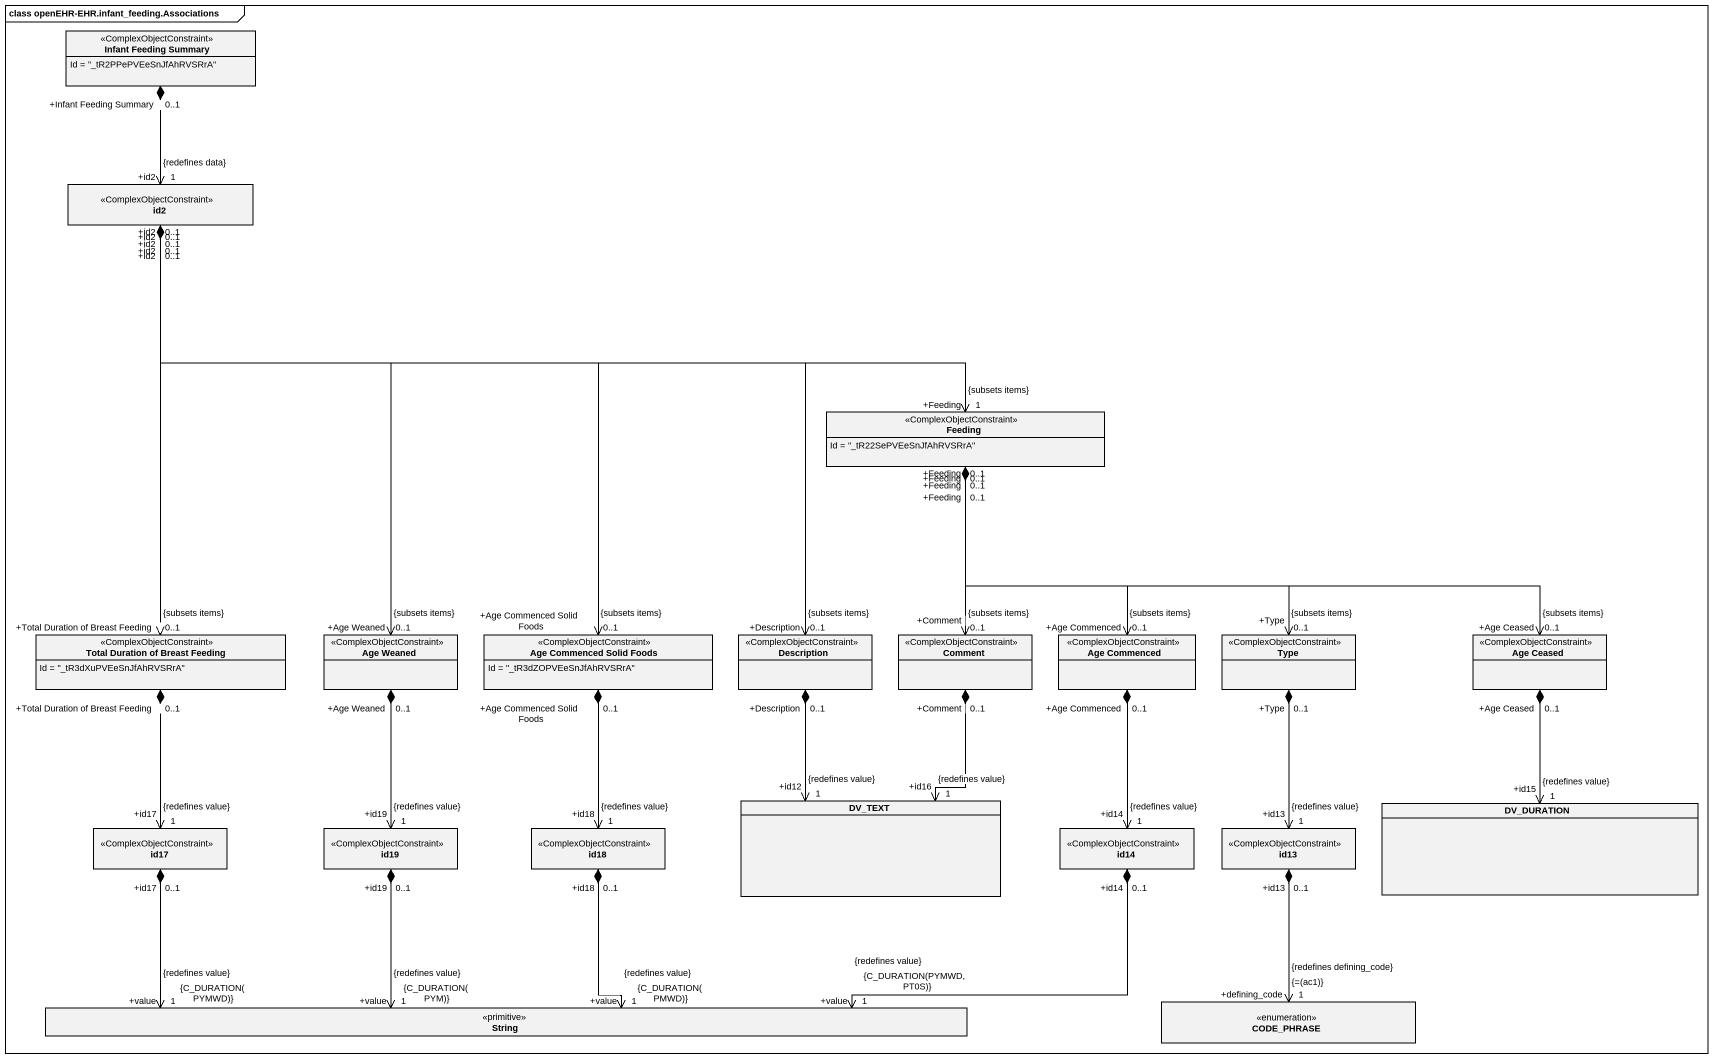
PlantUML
@startuml
mainframe class openEHR-EHR.infant_feeding.Associations
hide circle
hide empty members
class "Infant Feeding Summary" as Infant_Feeding_Summary <<ComplexObjectConstraint>> {
  Id = "_tR2PPePVEeSnJfAhRVSRrA"
}
class id2 <<ComplexObjectConstraint>>
class Feeding <<ComplexObjectConstraint>> {
  Id = "_tR22SePVEeSnJfAhRVSRrA"
}
class "Total Duration of Breast Feeding" as Total_Duration_of_Breast <<ComplexObjectConstraint>> {
  Id = "_tR3dXuPVEeSnJfAhRVSRrA"
}
class "Age Weaned" as Age_Weaned <<ComplexObjectConstraint>>
class "Age Commenced Solid Foods" as Age_Commenced_Solid_Foods <<ComplexObjectConstraint>> {
  Id = "_tR3dZOPVEeSnJfAhRVSRrA"
}
class Description <<ComplexObjectConstraint>>
class Comment <<ComplexObjectConstraint>>
class "Age Commenced" as Age_Commenced <<ComplexObjectConstraint>>
class Type <<ComplexObjectConstraint>>
class "Age Ceased" as Age_Ceased <<ComplexObjectConstraint>>
class DV_TEXT
class DV_DURATION
class id17 <<ComplexObjectConstraint>>
class id19 <<ComplexObjectConstraint>>
class id18 <<ComplexObjectConstraint>>
class id14 <<ComplexObjectConstraint>>
class id13 <<ComplexObjectConstraint>>
class String <<primitive>>
enum CODE_PHRASE
Infant_Feeding_Summary "+Infant Feeding Summary\n0..1" *--> "+id2\n1\n{redefines data}" id2
id2 "+id2\n0..1" *-right-> "+Feeding\n1\n{subsets items}" Feeding
id2 "+id2\n0..1" *--> "+Total Duration of Breast Feeding\n0..1\n{subsets items}" Total_Duration_of_Breast
id2 "+id2\n0..1" *--> "+Age Weaned\n0..1\n{subsets items}" Age_Weaned
id2 "+id2\n0..1" *--> "+Age Commenced Solid Foods\n0..1\n{subsets items}" Age_Commenced_Solid_Foods
id2 "+id2\n0..1" *--> "+Description\n0..1\n{subsets items}" Description
Feeding "+Feeding\n0..1" *--> "+Comment\n0..1\n{subsets items}" Comment
Feeding "+Feeding\n0..1" *--> "+Age Commenced\n0..1\n{subsets items}" Age_Commenced
Feeding "+Feeding\n0..1" *--> "+Type\n0..1\n{subsets items}" Type
Feeding "+Feeding\n0..1" *-right-> "+Age Ceased\n0..1\n{subsets items}" Age_Ceased
Total_Duration_of_Breast "+Total Duration of Breast Feeding\n0..1" *--> "+id17\n1\n{redefines value}" id17
Age_Weaned "+Age Weaned\n0..1" *--> "+id19\n1\n{redefines value}" id19
Age_Commenced_Solid_Foods "+Age Commenced Solid Foods\n0..1" *--> "+id18\n1\n{redefines value}" id18
Description "+Description\n0..1" *--> "+id12\n1\n{redefines value}" DV_TEXT
Comment "+Comment\n0..1" *--> "+id16\n1\n{redefines value}" DV_TEXT
Age_Commenced "+Age Commenced\n0..1" *--> "+id14\n1\n{redefines value}" id14
Type "+Type\n0..1" *--> "+id13\n1\n{redefines value}" id13
Age_Ceased "+Age Ceased\n0..1" *--> "+id15\n1\n{redefines value}" DV_DURATION
id17 "+id17\n0..1" *-right-> "+value\n1\n{C_DURATION(PYMWD)}\n{redefines value}" String
id19 "+id19\n0..1" *--> "+value\n1\n{C_DURATION(PYM)}\n{redefines value}" String
id18 "+id18\n0..1" *--> "+value\n1\n{C_DURATION(PMWD)}\n{redefines value}" String
id14 "+id14\n0..1" *-left-> "+value\n1\n{C_DURATION(PYMWD,PT0S)}\n{redefines value}" String
id13 "+id13\n0..1" *--> "+defining_code\n1\n{=(ac1)}\n{redefines defining_code}" CODE_PHRASE
@enduml
